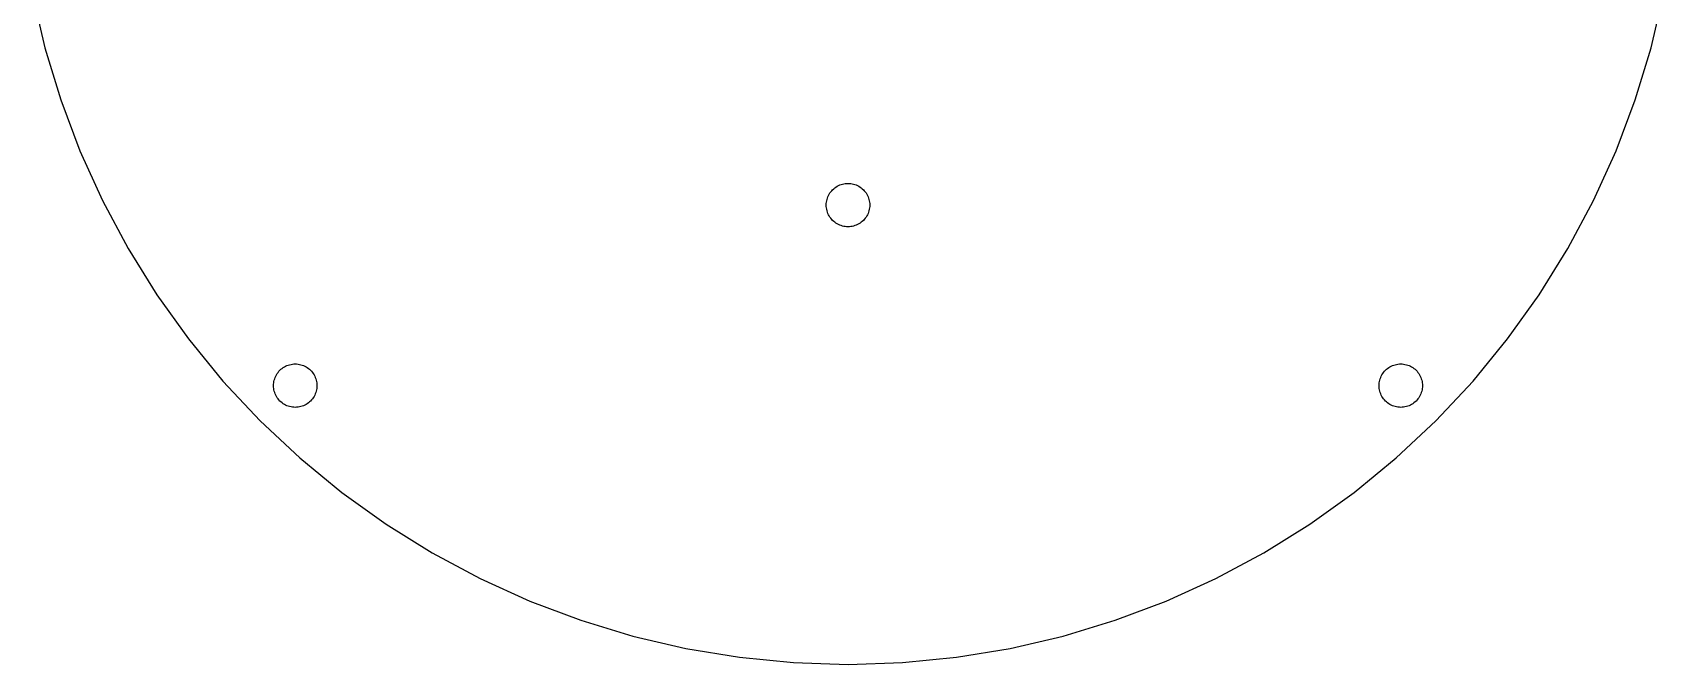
# Model space of a CAD drawing. Header units: metres. Extents: x -67 to 67, y -67 to 67.
# Drawn here: x -65.7 to 65.7, y -67 to -16.1 of the extents above; entities that cross this region are included whole.
import ezdxf

# ---------------------------------------------------------------- set-up
doc = ezdxf.new("R2010")
doc.units = ezdxf.units.M

msp = doc.modelspace()

# ---------------------------------------------------------------- linework, layer by layer
for p, q in [((-65.7126, -13.071), (-64.717, -17.3409)), ((64.717, -17.3409), (65.7126, -13.071)), ((-64.717, -17.3409), (-63.4443, -21.5364)), ((63.4443, -21.5364), (64.717, -17.3409)), ((-63.4443, -21.5364), (-61.8999, -25.6398)), ((61.8999, -25.6398), (63.4443, -21.5364)), ((-61.8999, -25.6398), (-60.0905, -29.6333)), ((60.0905, -29.6333), (61.8999, -25.6398)), ((-1.38837, -28.9347), (-1.31572, -28.8461)), ((-1.31572, -28.8461), (-1.23743, -28.7626)), ((-1.23743, -28.7626), (-1.15385, -28.6843)), ((-1.15385, -28.6843), (-1.06532, -28.6116)), ((-1.06532, -28.6116), (-0.972244, -28.5449)), ((-0.972244, -28.5449), (-0.875, -28.4845)), ((-0.875, -28.4845), (-0.774002, -28.4305)), ((-0.774002, -28.4305), (-0.669693, -28.3832)), ((-0.669693, -28.3832), (-0.562515, -28.3429)), ((-0.562515, -28.3429), (-0.452927, -28.3096)), ((-0.452927, -28.3096), (-0.3414, -28.2836)), ((-0.3414, -28.2836), (-0.228409, -28.265)), ((-0.228409, -28.265), (-0.114441, -28.2537)), ((-0.114441, -28.2537), (0, -28.25)), ((0, -28.25), (0.114441, -28.2537)), ((0.114441, -28.2537), (0.228409, -28.265)), ((0.228409, -28.265), (0.3414, -28.2836)), ((0.3414, -28.2836), (0.452927, -28.3096)), ((0.452927, -28.3096), (0.562515, -28.3429)), ((0.562515, -28.3429), (0.669693, -28.3832)), ((0.669693, -28.3832), (0.774002, -28.4305)), ((0.774002, -28.4305), (0.875, -28.4845)), ((0.875, -28.4845), (0.972244, -28.5449)), ((0.972244, -28.5449), (1.06532, -28.6116)), ((1.06532, -28.6116), (1.15385, -28.6843)), ((1.15385, -28.6843), (1.23743, -28.7626)), ((1.23743, -28.7626), (1.31572, -28.8461)), ((1.31572, -28.8461), (1.38837, -28.9347)), ((-60.0905, -29.6333), (-58.0237, -33.5)), ((-1.75, -30), (-1.74625, -29.8855)), ((-1.74625, -30.1144), (-1.75, -30)), ((-1.74625, -29.8855), (-1.73502, -29.7716)), ((-1.73502, -30.2284), (-1.74625, -30.1144)), ((-1.73502, -29.7716), (-1.71637, -29.6586)), ((-1.71637, -29.6586), (-1.69037, -29.5471)), ((-1.69037, -29.5471), (-1.65712, -29.4375)), ((-1.65712, -29.4375), (-1.61678, -29.3303)), ((-1.61678, -29.3303), (-1.56952, -29.226)), ((-1.56952, -29.226), (-1.51553, -29.125)), ((-1.51553, -29.125), (-1.45506, -29.0277)), ((-1.45506, -29.0277), (-1.38837, -28.9347)), ((1.38837, -28.9347), (1.45506, -29.0277)), ((1.45506, -29.0277), (1.51553, -29.125)), ((1.51553, -29.125), (1.56952, -29.226)), ((1.56952, -29.226), (1.61678, -29.3303)), ((1.61678, -29.3303), (1.65712, -29.4375)), ((1.65712, -29.4375), (1.69037, -29.5471)), ((1.69037, -29.5471), (1.71637, -29.6586)), ((1.71637, -29.6586), (1.73502, -29.7716)), ((1.73502, -29.7716), (1.74625, -29.8855)), ((1.74625, -30.1144), (1.73502, -30.2284)), ((1.74625, -29.8855), (1.75, -30)), ((1.75, -30), (1.74625, -30.1144)), ((58.0237, -33.5), (60.0905, -29.6333)), ((-1.71637, -30.3414), (-1.73502, -30.2284)), ((-1.69037, -30.4529), (-1.71637, -30.3414)), ((-1.65712, -30.5625), (-1.69037, -30.4529)), ((-1.61678, -30.6697), (-1.65712, -30.5625)), ((-1.56952, -30.774), (-1.61678, -30.6697)), ((-1.51553, -30.875), (-1.56952, -30.774)), ((-1.45506, -30.9722), (-1.51553, -30.875)), ((-1.38837, -31.0653), (-1.45506, -30.9722)), ((-1.31572, -31.1539), (-1.38837, -31.0653)), ((-1.23743, -31.2374), (-1.31572, -31.1539)), ((-1.15385, -31.3157), (-1.23743, -31.2374)), ((-1.06532, -31.3884), (-1.15385, -31.3157)), ((-0.972244, -31.4551), (-1.06532, -31.3884)), ((-0.875, -31.5155), (-0.972244, -31.4551)), ((-0.774002, -31.5695), (-0.875, -31.5155)), ((0.875, -31.5155), (0.774002, -31.5695)), ((0.972244, -31.4551), (0.875, -31.5155)), ((1.06532, -31.3884), (0.972244, -31.4551)), ((1.15385, -31.3157), (1.06532, -31.3884)), ((1.23743, -31.2374), (1.15385, -31.3157)), ((1.31572, -31.1539), (1.23743, -31.2374)), ((1.38837, -31.0653), (1.31572, -31.1539)), ((1.45506, -30.9722), (1.38837, -31.0653)), ((1.51553, -30.875), (1.45506, -30.9722)), ((1.56952, -30.774), (1.51553, -30.875)), ((1.61678, -30.6697), (1.56952, -30.774)), ((1.65712, -30.5625), (1.61678, -30.6697)), ((1.69037, -30.4529), (1.65712, -30.5625)), ((1.71637, -30.3414), (1.69037, -30.4529)), ((1.73502, -30.2284), (1.71637, -30.3414)), ((-0.669693, -31.6168), (-0.774002, -31.5695)), ((-0.562515, -31.6571), (-0.669693, -31.6168)), ((-0.452927, -31.6904), (-0.562515, -31.6571)), ((-0.3414, -31.7164), (-0.452927, -31.6904)), ((-0.228409, -31.735), (-0.3414, -31.7164)), ((-0.114441, -31.7462), (-0.228409, -31.735)), ((0, -31.75), (-0.114441, -31.7462)), ((0.114441, -31.7462), (0, -31.75)), ((0.228409, -31.735), (0.114441, -31.7462)), ((0.3414, -31.7164), (0.228409, -31.735)), ((0.452927, -31.6904), (0.3414, -31.7164)), ((0.562515, -31.6571), (0.452927, -31.6904)), ((0.669693, -31.6168), (0.562515, -31.6571)), ((0.774002, -31.5695), (0.669693, -31.6168)), ((-58.0237, -33.5), (-55.7085, -37.2232)), ((55.7085, -37.2232), (58.0237, -33.5)), ((-55.7085, -37.2232), (-53.1547, -40.787)), ((53.1547, -40.787), (55.7085, -37.2232)), ((-53.1547, -40.787), (-50.3733, -44.1762)), ((50.3733, -44.1762), (53.1547, -40.787)), ((-45.8634, -43.3939), (-45.7852, -43.3103)), ((-45.7852, -43.3103), (-45.7016, -43.232)), ((-45.7016, -43.232), (-45.6131, -43.1593)), ((-45.6131, -43.1593), (-45.52, -43.0927)), ((-45.52, -43.0927), (-45.4227, -43.0322)), ((-45.4227, -43.0322), (-45.3217, -42.9782)), ((-45.3217, -42.9782), (-45.2174, -42.9309)), ((-45.2174, -42.9309), (-45.1102, -42.8906)), ((-45.1102, -42.8906), (-45.0007, -42.8573)), ((-45.0007, -42.8573), (-44.8891, -42.8313)), ((-44.8891, -42.8313), (-44.7761, -42.8127)), ((-44.7761, -42.8127), (-44.6622, -42.8015)), ((-44.6622, -42.8015), (-44.5477, -42.7977)), ((-44.5477, -42.7977), (-44.4333, -42.8015)), ((-44.4333, -42.8015), (-44.3193, -42.8127)), ((-44.3193, -42.8127), (-44.2063, -42.8313)), ((-44.2063, -42.8313), (-44.0948, -42.8573)), ((-44.0948, -42.8573), (-43.9852, -42.8906)), ((-43.9852, -42.8906), (-43.878, -42.9309)), ((-43.878, -42.9309), (-43.7737, -42.9782)), ((-43.7737, -42.9782), (-43.6727, -43.0322)), ((-43.6727, -43.0322), (-43.5755, -43.0927)), ((-43.5755, -43.0927), (-43.4824, -43.1593)), ((-43.4824, -43.1593), (-43.3939, -43.232)), ((-43.3939, -43.232), (-43.3103, -43.3103)), ((-43.3103, -43.3103), (-43.232, -43.3939)), ((43.232, -43.3939), (43.3103, -43.3103)), ((43.3103, -43.3103), (43.3939, -43.232)), ((43.3939, -43.232), (43.4824, -43.1593)), ((43.4824, -43.1593), (43.5755, -43.0927)), ((43.5755, -43.0927), (43.6727, -43.0322)), ((43.6727, -43.0322), (43.7737, -42.9782)), ((43.7737, -42.9782), (43.878, -42.9309)), ((43.878, -42.9309), (43.9852, -42.8906)), ((43.9852, -42.8906), (44.0948, -42.8573)), ((44.0948, -42.8573), (44.2063, -42.8313)), ((44.2063, -42.8313), (44.3193, -42.8127)), ((44.3193, -42.8127), (44.4333, -42.8015)), ((44.4333, -42.8015), (44.5477, -42.7977)), ((44.5477, -42.7977), (44.6622, -42.8015)), ((44.6622, -42.8015), (44.7761, -42.8127)), ((44.7761, -42.8127), (44.8891, -42.8313)), ((44.8891, -42.8313), (45.0007, -42.8573)), ((45.0007, -42.8573), (45.1102, -42.8906)), ((45.1102, -42.8906), (45.2174, -42.9309)), ((45.2174, -42.9309), (45.3217, -42.9782)), ((45.3217, -42.9782), (45.4227, -43.0322)), ((45.4227, -43.0322), (45.52, -43.0927)), ((45.52, -43.0927), (45.6131, -43.1593)), ((45.6131, -43.1593), (45.7016, -43.232)), ((45.7016, -43.232), (45.7852, -43.3103)), ((45.7852, -43.3103), (45.8634, -43.3939)), ((-50.3733, -44.1762), (-47.3761, -47.3761)), ((-46.2977, -44.5477), (-46.294, -44.4333)), ((-46.294, -44.6622), (-46.2977, -44.5477)), ((-46.294, -44.4333), (-46.2827, -44.3193)), ((-46.2827, -44.7761), (-46.294, -44.6622)), ((-46.2827, -44.3193), (-46.2641, -44.2063)), ((-46.2641, -44.2063), (-46.2381, -44.0948)), ((-46.2381, -44.0948), (-46.2048, -43.9852)), ((-46.2048, -43.9852), (-46.1645, -43.878)), ((-46.1645, -43.878), (-46.1172, -43.7737)), ((-46.1172, -43.7737), (-46.0633, -43.6727)), ((-46.0633, -43.6727), (-46.0028, -43.5755)), ((-46.0028, -43.5755), (-45.9361, -43.4824)), ((-45.9361, -43.4824), (-45.8634, -43.3939)), ((-43.232, -43.3939), (-43.1593, -43.4824)), ((-43.1593, -43.4824), (-43.0927, -43.5755)), ((-43.0927, -43.5755), (-43.0322, -43.6727)), ((-43.0322, -43.6727), (-42.9782, -43.7737)), ((-42.9782, -43.7737), (-42.9309, -43.878)), ((-42.9309, -43.878), (-42.8906, -43.9852)), ((-42.8906, -43.9852), (-42.8573, -44.0948)), ((-42.8573, -44.0948), (-42.8313, -44.2063)), ((-42.8313, -44.2063), (-42.8127, -44.3193)), ((-42.8127, -44.3193), (-42.8015, -44.4333)), ((-42.8015, -44.6622), (-42.8127, -44.7761)), ((-42.8015, -44.4333), (-42.7977, -44.5477)), ((-42.7977, -44.5477), (-42.8015, -44.6622)), ((42.7977, -44.5477), (42.8015, -44.4333)), ((42.8015, -44.6622), (42.7977, -44.5477)), ((42.8015, -44.4333), (42.8127, -44.3193)), ((42.8127, -44.7761), (42.8015, -44.6622)), ((42.8127, -44.3193), (42.8313, -44.2063)), ((42.8313, -44.2063), (42.8573, -44.0948)), ((42.8573, -44.0948), (42.8906, -43.9852)), ((42.8906, -43.9852), (42.9309, -43.878)), ((42.9309, -43.878), (42.9782, -43.7737)), ((42.9782, -43.7737), (43.0322, -43.6727)), ((43.0322, -43.6727), (43.0927, -43.5755)), ((43.0927, -43.5755), (43.1593, -43.4824)), ((43.1593, -43.4824), (43.232, -43.3939)), ((45.8634, -43.3939), (45.9361, -43.4824)), ((45.9361, -43.4824), (46.0028, -43.5755)), ((46.0028, -43.5755), (46.0633, -43.6727)), ((46.0633, -43.6727), (46.1172, -43.7737)), ((46.1172, -43.7737), (46.1645, -43.878)), ((46.1645, -43.878), (46.2048, -43.9852)), ((46.2048, -43.9852), (46.2381, -44.0948)), ((46.2381, -44.0948), (46.2641, -44.2063)), ((46.2641, -44.2063), (46.2827, -44.3193)), ((46.2827, -44.3193), (46.294, -44.4333)), ((46.294, -44.6622), (46.2827, -44.7761)), ((46.294, -44.4333), (46.2977, -44.5477)), ((46.2977, -44.5477), (46.294, -44.6622)), ((47.3761, -47.3761), (50.3733, -44.1762)), ((-46.2641, -44.8891), (-46.2827, -44.7761)), ((-46.2381, -45.0007), (-46.2641, -44.8891)), ((-46.2048, -45.1102), (-46.2381, -45.0007)), ((-46.1645, -45.2174), (-46.2048, -45.1102)), ((-46.1172, -45.3217), (-46.1645, -45.2174)), ((-46.0633, -45.4227), (-46.1172, -45.3217)), ((-46.0028, -45.52), (-46.0633, -45.4227)), ((-45.9361, -45.6131), (-46.0028, -45.52)), ((-45.8634, -45.7016), (-45.9361, -45.6131)), ((-45.7852, -45.7852), (-45.8634, -45.7016)), ((-45.7016, -45.8634), (-45.7852, -45.7852)), ((-45.6131, -45.9361), (-45.7016, -45.8634)), ((-45.52, -46.0028), (-45.6131, -45.9361)), ((-43.4824, -45.9361), (-43.5755, -46.0028)), ((-43.3939, -45.8634), (-43.4824, -45.9361)), ((-43.3103, -45.7852), (-43.3939, -45.8634)), ((-43.232, -45.7016), (-43.3103, -45.7852)), ((-43.1593, -45.6131), (-43.232, -45.7016)), ((-43.0927, -45.52), (-43.1593, -45.6131)), ((-43.0322, -45.4227), (-43.0927, -45.52)), ((-42.9782, -45.3217), (-43.0322, -45.4227)), ((-42.9309, -45.2174), (-42.9782, -45.3217)), ((-42.8906, -45.1102), (-42.9309, -45.2174)), ((-42.8573, -45.0007), (-42.8906, -45.1102)), ((-42.8313, -44.8891), (-42.8573, -45.0007)), ((-42.8127, -44.7761), (-42.8313, -44.8891)), ((42.8313, -44.8891), (42.8127, -44.7761)), ((42.8573, -45.0007), (42.8313, -44.8891)), ((42.8906, -45.1102), (42.8573, -45.0007)), ((42.9309, -45.2174), (42.8906, -45.1102)), ((42.9782, -45.3217), (42.9309, -45.2174)), ((43.0322, -45.4227), (42.9782, -45.3217)), ((43.0927, -45.52), (43.0322, -45.4227)), ((43.1593, -45.6131), (43.0927, -45.52)), ((43.232, -45.7016), (43.1593, -45.6131)), ((43.3103, -45.7852), (43.232, -45.7016)), ((43.3939, -45.8634), (43.3103, -45.7852)), ((43.4824, -45.9361), (43.3939, -45.8634)), ((43.5755, -46.0028), (43.4824, -45.9361)), ((45.6131, -45.9361), (45.52, -46.0028)), ((45.7016, -45.8634), (45.6131, -45.9361)), ((45.7852, -45.7852), (45.7016, -45.8634)), ((45.8634, -45.7016), (45.7852, -45.7852)), ((45.9361, -45.6131), (45.8634, -45.7016)), ((46.0028, -45.52), (45.9361, -45.6131)), ((46.0633, -45.4227), (46.0028, -45.52)), ((46.1172, -45.3217), (46.0633, -45.4227)), ((46.1645, -45.2174), (46.1172, -45.3217)), ((46.2048, -45.1102), (46.1645, -45.2174)), ((46.2381, -45.0007), (46.2048, -45.1102)), ((46.2641, -44.8891), (46.2381, -45.0007)), ((46.2827, -44.7761), (46.2641, -44.8891)), ((-45.4227, -46.0633), (-45.52, -46.0028)), ((-45.3217, -46.1172), (-45.4227, -46.0633)), ((-45.2174, -46.1645), (-45.3217, -46.1172)), ((-45.1102, -46.2048), (-45.2174, -46.1645)), ((-45.0007, -46.2381), (-45.1102, -46.2048)), ((-44.8891, -46.2641), (-45.0007, -46.2381)), ((-44.7761, -46.2827), (-44.8891, -46.2641)), ((-44.6622, -46.294), (-44.7761, -46.2827)), ((-44.5477, -46.2977), (-44.6622, -46.294)), ((-44.4333, -46.294), (-44.5477, -46.2977)), ((-44.3193, -46.2827), (-44.4333, -46.294)), ((-44.2063, -46.2641), (-44.3193, -46.2827)), ((-44.0948, -46.2381), (-44.2063, -46.2641)), ((-43.9852, -46.2048), (-44.0948, -46.2381)), ((-43.878, -46.1645), (-43.9852, -46.2048)), ((-43.7737, -46.1172), (-43.878, -46.1645)), ((-43.6727, -46.0633), (-43.7737, -46.1172)), ((-43.5755, -46.0028), (-43.6727, -46.0633)), ((43.6727, -46.0633), (43.5755, -46.0028)), ((43.7737, -46.1172), (43.6727, -46.0633)), ((43.878, -46.1645), (43.7737, -46.1172)), ((43.9852, -46.2048), (43.878, -46.1645)), ((44.0948, -46.2381), (43.9852, -46.2048)), ((44.2063, -46.2641), (44.0948, -46.2381)), ((44.3193, -46.2827), (44.2063, -46.2641)), ((44.4333, -46.294), (44.3193, -46.2827)), ((44.5477, -46.2977), (44.4333, -46.294)), ((44.6622, -46.294), (44.5477, -46.2977)), ((44.7761, -46.2827), (44.6622, -46.294)), ((44.8891, -46.2641), (44.7761, -46.2827)), ((45.0007, -46.2381), (44.8891, -46.2641)), ((45.1102, -46.2048), (45.0007, -46.2381)), ((45.2174, -46.1645), (45.1102, -46.2048)), ((45.3217, -46.1172), (45.2174, -46.1645)), ((45.4227, -46.0633), (45.3217, -46.1172)), ((45.52, -46.0028), (45.4227, -46.0633)), ((-47.3761, -47.3761), (-44.1762, -50.3733)), ((44.1762, -50.3733), (47.3761, -47.3761)), ((-44.1762, -50.3733), (-40.787, -53.1547)), ((40.787, -53.1547), (44.1762, -50.3733)), ((-40.787, -53.1547), (-37.2232, -55.7085)), ((37.2232, -55.7085), (40.787, -53.1547)), ((-37.2232, -55.7085), (-33.5, -58.0237)), ((33.5, -58.0237), (37.2232, -55.7085)), ((-33.5, -58.0237), (-29.6333, -60.0905)), ((29.6333, -60.0905), (33.5, -58.0237)), ((-29.6333, -60.0905), (-25.6398, -61.8999)), ((25.6398, -61.8999), (29.6333, -60.0905)), ((-25.6398, -61.8999), (-21.5364, -63.4443)), ((21.5364, -63.4443), (25.6398, -61.8999)), ((-21.5364, -63.4443), (-17.3409, -64.717)), ((17.3409, -64.717), (21.5364, -63.4443)), ((-17.3409, -64.717), (-13.071, -65.7126)), ((-13.071, -65.7126), (-8.74525, -66.4268)), ((8.74525, -66.4268), (13.071, -65.7126)), ((13.071, -65.7126), (17.3409, -64.717)), ((-8.74525, -66.4268), (-4.382, -66.8565)), ((-4.382, -66.8565), (0, -67)), ((0, -67), (4.382, -66.8565)), ((4.382, -66.8565), (8.74525, -66.4268))]:
    msp.add_line(p, q)

doc.saveas('drawing.dxf')
